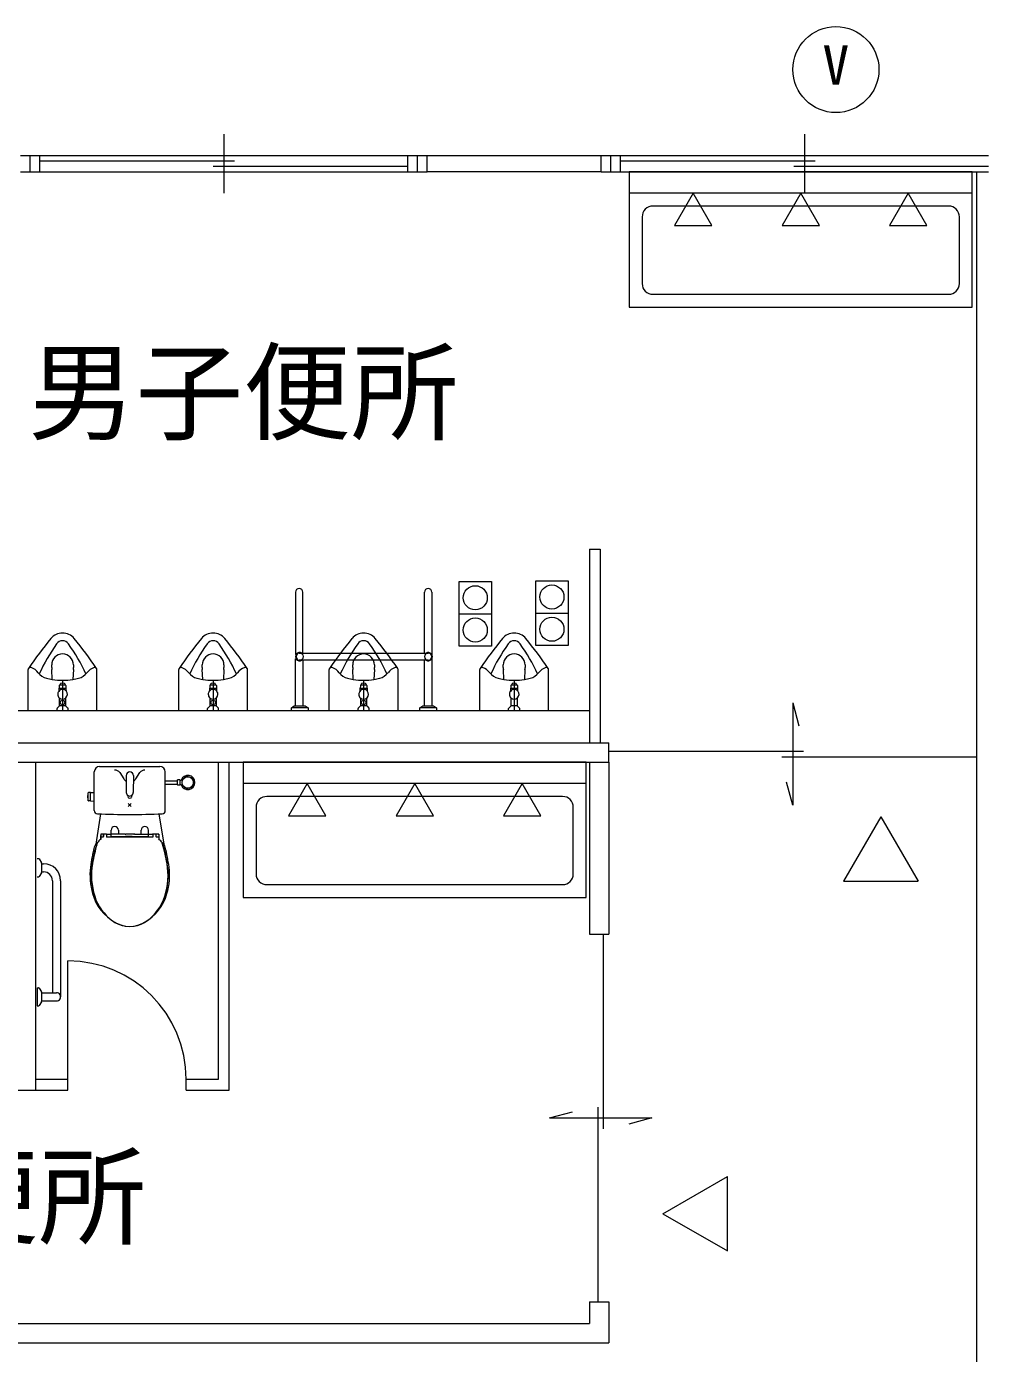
# Model space of a CAD drawing. Units: millimetres at full size, sheet at 1:100. Extents: x -84100 to 167013, y -59450 to 59350.
# Drawn here: x -50371 to -45926, y -21723 to -15553 of the extents above; entities that cross this region are included whole.
import ezdxf
from ezdxf.enums import TextEntityAlignment as Align

# ---------------------------------------------------------------- set-up
doc = ezdxf.new("R2010")
doc.units = ezdxf.units.MM
doc.header["$LTSCALE"] = 100
for name, color, linetype, lineweight in [('0-2_間仕切り', 5, 'Continuous', 9), ('0-4_通り芯', 3, 'Continuous', 9), ('0-7_作図線', 7, 'Continuous', 9), ('0-B_部屋面積', 4, 'Continuous', 9), ('3-1', 5, 'Continuous', 9), ('3-3', 4, 'Continuous', 9)]:
    doc.layers.add(name, color=color, linetype=linetype, lineweight=lineweight)
doc.layers.add('1-E', color=7, linetype='Continuous')
doc.styles.add('ＭＳ ゴシック', font='')
doc.styles.get('ＭＳ ゴシック').set_extended_font_data('MS Gothic')

msp = doc.modelspace()

# ---------------------------------------------------------------- linework, layer by layer
at = {"layer": '0-2_間仕切り'}
for p, q in [((-49453.5, -16053.3), (-49453.5, -16328.3)), ((-46753.5, -16053.3), (-46753.5, -16328.3)), ((-50308.5, -16153.3), (-48598.5, -16153.3)), ((-47608.5, -16153.3), (-45898.5, -16153.3)), ((-50308.5, -16178.3), (-49403.5, -16178.3)), ((-49503.5, -16203.3), (-48598.5, -16203.3)), ((-47608.5, -16178.3), (-46703.5, -16178.3)), ((-46803.5, -16203.3), (-45898.5, -16203.3)), ((-50308.5, -16228.3), (-48598.5, -16228.3)), ((-47608.5, -16228.3), (-45898.5, -16228.3)), ((-46808.5, -18698.3), (-46808.5, -19173.3)), ((-46808.5, -18698.3), (-46780.1, -18804.5)), ((-47663.5, -18923.3), (-46758.5, -18923.3)), ((-46858.5, -18948.3), (-45953.5, -18948.3)), ((-46808.5, -19173.3), (-46837, -19067.2)), ((-47688.5, -20678.3), (-47688.5, -19773.3)), ((-47938.5, -20628.3), (-47832.4, -20599.9)), ((-47713.5, -21483.3), (-47713.5, -20578.3)), ((-47938.5, -20628.3), (-47463.5, -20628.3)), ((-47463.5, -20628.3), (-47569.7, -20656.8))]:
    msp.add_line(p, q, dxfattribs=at)
at = {"layer": '0-4_通り芯'}
for p, q in [((-48508.5, -16153.3), (-47698.5, -16153.3)), ((-47698.5, -16228.3), (-48508.5, -16228.3)), ((-45953.5, -16228.3), (-45953.5, -25228.3)), ((-53853.5, -18883.3), (-47663.5, -18883.3)), ((-47663.5, -18973.3), (-47663.5, -18883.3)), ((-53853.5, -18973.3), (-47663.5, -18973.3)), ((-47753.5, -18973.3), (-47753.5, -19773.3)), ((-47663.5, -18973.3), (-47663.5, -19773.3)), ((-47753.5, -19773.3), (-47663.5, -19773.3)), ((-47753.5, -21483.3), (-47753.5, -21583.3)), ((-47753.5, -21483.3), (-47663.5, -21483.3)), ((-47663.5, -21483.3), (-47663.5, -21673.3)), ((-53853.5, -21583.3), (-47753.5, -21583.3)), ((-53853.5, -21673.3), (-47663.5, -21673.3))]:
    msp.add_line(p, q, dxfattribs=at)
at = {"layer": '0-7_作図線'}
for p, q in [((-50398.5, -16153.3), (-50308.5, -16153.3)), ((-50353.5, -16228.3), (-50353.5, -16153.3)), ((-50308.5, -16228.3), (-50308.5, -16153.3)), ((-48598.5, -16153.3), (-48508.5, -16153.3)), ((-48598.5, -16228.3), (-48598.5, -16153.3)), ((-48553.5, -16228.3), (-48553.5, -16153.3)), ((-48508.5, -16228.3), (-48508.5, -16153.3)), ((-47698.5, -16153.3), (-47608.5, -16153.3)), ((-47698.5, -16228.3), (-47698.5, -16153.3)), ((-47653.5, -16228.3), (-47653.5, -16153.3)), ((-47608.5, -16228.3), (-47608.5, -16153.3)), ((-50398.5, -16228.3), (-50308.5, -16228.3)), ((-48598.5, -16228.3), (-48508.5, -16228.3)), ((-47698.5, -16228.3), (-47608.5, -16228.3))]:
    msp.add_line(p, q, dxfattribs=at)
at = {"layer": '0-B_部屋面積'}
for p, q in [((-45973.5, -16228.3), (-47568.5, -16228.3)), ((-47568.5, -16228.3), (-47568.5, -16858.3)), ((-45973.5, -16858.3), (-45973.5, -16228.3)), ((-45973.5, -16328.3), (-47568.5, -16328.3)), ((-47271, -16328.3), (-47357.6, -16478.3)), ((-47184.4, -16478.3), (-47271, -16328.3)), ((-46771, -16328.3), (-46857.6, -16478.3)), ((-46684.4, -16478.3), (-46771, -16328.3)), ((-46271, -16328.3), (-46357.6, -16478.3)), ((-46184.4, -16478.3), (-46271, -16328.3)), ((-46083.5, -16388.3), (-47458.5, -16388.3)), ((-47508.5, -16438.3), (-47508.5, -16748.3)), ((-46033.5, -16748.3), (-46033.5, -16438.3)), ((-47357.6, -16478.3), (-47184.4, -16478.3)), ((-46857.6, -16478.3), (-46684.4, -16478.3)), ((-46357.6, -16478.3), (-46184.4, -16478.3)), ((-47458.5, -16798.3), (-46083.5, -16798.3)), ((-47568.5, -16858.3), (-45973.5, -16858.3)), ((-47753.5, -17983.3), (-47753.5, -18883.3)), ((-47753.5, -17983.3), (-47703.5, -17983.3)), ((-47703.5, -17983.3), (-47703.5, -18883.3)), ((-48359.3, -18134.3), (-48209.3, -18134.3)), ((-48359.3, -18434.4), (-48359.3, -18134.3)), ((-48209.3, -18134.3), (-48209.3, -18434.4)), ((-48002.9, -18130.8), (-47852.9, -18130.8)), ((-48002.9, -18430.8), (-48002.9, -18130.8)), ((-47852.9, -18130.8), (-47852.9, -18430.8)), ((-49120.5, -18183.3), (-49120.5, -18473.8)), ((-49086.5, -18466.3), (-49086.5, -18183.3)), ((-48520.5, -18466.3), (-48520.5, -18183.3)), ((-48486.5, -18183.3), (-48486.5, -18473.8)), ((-48359.3, -18284.3), (-48209.3, -18284.3)), ((-48002.9, -18280.8), (-47852.9, -18280.8)), ((-48209.3, -18434.4), (-48359.3, -18434.4)), ((-47852.9, -18430.8), (-48002.9, -18430.8)), ((-49120.5, -18711.3), (-49120.5, -18492.9)), ((-49103.5, -18466.3), (-48503.5, -18466.3)), ((-48503.5, -18500.3), (-49103.5, -18500.3)), ((-49086.5, -18500.3), (-49086.5, -18711.3)), ((-48520.5, -18711.3), (-48520.5, -18500.3)), ((-48486.5, -18492.9), (-48486.5, -18711.3)), ((-50363.5, -18733.3), (-50363.5, -18543.3)), ((-50254, -18533.4), (-50254, -18521.4)), ((-50251.5, -18589.5), (-50253.8, -18543.1)), ((-50153.3, -18543.1), (-50155.6, -18589.5)), ((-50153, -18521.4), (-50153, -18533.4)), ((-50043.5, -18733.3), (-50043.5, -18543.3)), ((-49663.5, -18733.3), (-49663.5, -18543.3)), ((-49554, -18533.4), (-49554, -18521.4)), ((-49551.5, -18589.5), (-49553.8, -18543.1)), ((-49453.3, -18543.1), (-49455.6, -18589.5)), ((-49453, -18521.4), (-49453, -18533.4)), ((-49343.5, -18733.3), (-49343.5, -18543.3)), ((-48963.5, -18733.3), (-48963.5, -18543.3)), ((-48854, -18533.4), (-48854, -18521.4)), ((-48851.5, -18589.5), (-48853.8, -18543.1)), ((-48753.3, -18543.1), (-48755.6, -18589.5)), ((-48753, -18521.4), (-48753, -18533.4)), ((-48643.5, -18733.3), (-48643.5, -18543.3)), ((-48263.5, -18733.3), (-48263.5, -18543.3)), ((-48154, -18533.4), (-48154, -18521.4)), ((-48151.5, -18589.5), (-48153.8, -18543.1)), ((-48053.3, -18543.1), (-48055.6, -18589.5)), ((-48053, -18521.4), (-48053, -18533.4)), ((-47943.5, -18733.3), (-47943.5, -18543.3)), ((-50219.3, -18638.5), (-50219.3, -18629.3)), ((-50219.3, -18629.3), (-50187.8, -18629.3)), ((-50218.8, -18617.3), (-50219, -18629.3)), ((-50213.5, -18615.3), (-50216.8, -18615.3)), ((-50213.5, -18615.3), (-50213.4, -18609.3)), ((-50190.2, -18615.3), (-50213.5, -18615.3)), ((-50203.5, -18593.3), (-50203.5, -18733.3)), ((-50193.7, -18609.3), (-50193.6, -18615.3)), ((-50188.2, -18617.3), (-50188, -18629.3)), ((-50187.8, -18629.3), (-50187.8, -18638.5)), ((-49519.3, -18638.5), (-49519.3, -18629.3)), ((-49519.3, -18629.3), (-49487.8, -18629.3)), ((-49518.8, -18617.3), (-49519, -18629.3)), ((-49513.5, -18615.3), (-49516.8, -18615.3)), ((-49513.5, -18615.3), (-49513.4, -18609.3)), ((-49490.2, -18615.3), (-49513.5, -18615.3)), ((-49503.5, -18593.3), (-49503.5, -18733.3)), ((-49493.7, -18609.3), (-49493.6, -18615.3)), ((-49488.2, -18617.3), (-49488, -18629.3)), ((-49487.8, -18629.3), (-49487.8, -18638.5)), ((-48819.3, -18638.5), (-48819.3, -18629.3)), ((-48819.3, -18629.3), (-48787.8, -18629.3)), ((-48818.8, -18617.3), (-48819, -18629.3)), ((-48813.5, -18615.3), (-48816.8, -18615.3)), ((-48813.5, -18615.3), (-48813.4, -18609.3)), ((-48790.2, -18615.3), (-48813.5, -18615.3)), ((-48803.5, -18593.3), (-48803.5, -18733.3)), ((-48793.7, -18609.3), (-48793.6, -18615.3)), ((-48788.2, -18617.3), (-48788, -18629.3)), ((-48787.8, -18629.3), (-48787.8, -18638.5)), ((-48119.3, -18638.5), (-48119.3, -18629.3)), ((-48119.3, -18629.3), (-48087.8, -18629.3)), ((-48118.8, -18617.3), (-48119, -18629.3)), ((-48113.5, -18615.3), (-48116.8, -18615.3)), ((-48113.5, -18615.3), (-48113.4, -18609.3)), ((-48090.2, -18615.3), (-48113.5, -18615.3)), ((-48103.5, -18593.3), (-48103.5, -18733.3)), ((-48093.7, -18609.3), (-48093.6, -18615.3)), ((-48088.2, -18617.3), (-48088, -18629.3)), ((-48087.8, -18629.3), (-48087.8, -18638.5)), ((-50217, -18712.3), (-50217, -18680)), ((-50190, -18680), (-50190, -18712.3)), ((-49517, -18712.3), (-49517, -18680)), ((-49490, -18680), (-49490, -18712.3)), ((-48817, -18712.3), (-48817, -18680)), ((-48790, -18680), (-48790, -18712.3)), ((-48117, -18712.3), (-48117, -18680)), ((-48090, -18680), (-48090, -18712.3)), ((-51278.5, -18733.3), (-47753.5, -18733.3)), ((-50229.3, -18733.3), (-50229.3, -18724.9)), ((-50219.2, -18712.8), (-50228.2, -18722.2)), ((-50188.9, -18712.3), (-50218.1, -18712.3)), ((-50187.8, -18712.8), (-50178.9, -18722.2)), ((-50177.8, -18733.3), (-50177.8, -18724.9)), ((-49529.3, -18733.3), (-49529.3, -18724.9)), ((-49519.2, -18712.8), (-49528.2, -18722.2)), ((-49488.9, -18712.3), (-49518.1, -18712.3)), ((-49487.8, -18712.8), (-49478.9, -18722.2)), ((-49477.8, -18733.3), (-49477.8, -18724.9)), ((-49139.7, -18721.3), (-49125.8, -18711.3)), ((-49139.7, -18733.3), (-49139.7, -18721.3)), ((-49061.7, -18721.3), (-49139.7, -18721.3)), ((-49125.8, -18711.3), (-49075.5, -18711.3)), ((-49075.5, -18711.3), (-49061.7, -18721.3)), ((-49061.7, -18721.3), (-49061.7, -18733.3)), ((-48829.3, -18733.3), (-48829.3, -18724.9)), ((-48819.2, -18712.8), (-48828.2, -18722.2)), ((-48788.9, -18712.3), (-48818.1, -18712.3)), ((-48787.8, -18712.8), (-48778.9, -18722.2)), ((-48777.8, -18733.3), (-48777.8, -18724.9)), ((-48542.5, -18721.3), (-48528.7, -18711.3)), ((-48464.5, -18721.3), (-48542.5, -18721.3)), ((-48542.5, -18733.3), (-48542.5, -18721.3)), ((-48528.7, -18711.3), (-48478.4, -18711.3)), ((-48478.4, -18711.3), (-48464.5, -18721.3)), ((-48464.5, -18721.3), (-48464.5, -18733.3)), ((-48129.3, -18733.3), (-48129.3, -18724.9)), ((-48119.2, -18712.8), (-48128.2, -18722.2)), ((-48088.9, -18712.3), (-48118.1, -18712.3)), ((-48087.8, -18712.8), (-48078.9, -18722.2)), ((-48077.8, -18733.3), (-48077.8, -18724.9)), ((-50328.5, -20498.3), (-50328.5, -18973.3)), ((-50031, -18994.3), (-49751, -18994.3)), ((-49478.5, -20448.3), (-49478.5, -18973.3)), ((-49428.5, -20498.3), (-49428.5, -18973.3)), ((-47768.5, -18973.3), (-49363.5, -18973.3)), ((-47768.5, -19603.3), (-47768.5, -18973.3)), ((-50056, -19198.6), (-50056, -19019.3)), ((-49937.7, -19022.3), (-49919, -19051.9)), ((-49908, -19036.5), (-49907, -19115.4)), ((-49874, -19036.5), (-49875, -19115.4)), ((-49863.1, -19051.9), (-49844.4, -19022.3)), ((-49726, -19198.6), (-49726, -19019.3)), ((-49726, -19061), (-49669, -19061)), ((-49669, -19057.4), (-49668.3, -19056.6)), ((-49669, -19079.4), (-49669, -19057.4)), ((-49657.8, -19056.6), (-49668.3, -19056.6)), ((-49657, -19057.4), (-49657.8, -19056.6)), ((-49657, -19079.4), (-49657, -19057.4)), ((-50084, -19153.1), (-50084, -19116.6)), ((-50074, -19115.6), (-50083, -19115.6)), ((-50074, -19154.1), (-50074, -19115.6)), ((-50073.7, -19115.3), (-50059.1, -19114.9)), ((-50058, -19115.9), (-50058, -19153.8)), ((-50058, -19118.8), (-50056, -19118.8)), ((-49726, -19075.6), (-49669, -19075.6)), ((-49669, -19079.4), (-49668.3, -19080.1)), ((-49657.8, -19080.1), (-49668.3, -19080.1)), ((-49657, -19079.4), (-49657.8, -19080.1)), ((-47768.5, -19073.3), (-49363.5, -19073.3)), ((-50074, -19154.1), (-50083, -19154.1)), ((-50073.7, -19154.3), (-50059.1, -19154.8)), ((-50058, -19150.8), (-50056, -19150.8)), ((-49898.1, -19166.3), (-49884, -19180.4)), ((-49898.1, -19180.4), (-49884, -19166.3)), ((-49303.5, -19183.3), (-49303.5, -19493.3)), ((-47878.5, -19133.3), (-49253.5, -19133.3)), ((-47828.5, -19493.3), (-47828.5, -19183.3)), ((-50026.5, -19214.3), (-50049.1, -19355.3)), ((-49755.5, -19214.3), (-49732.9, -19355.3)), ((-50025.5, -19309.3), (-50025.5, -19331.1)), ((-50013.7, -19308.3), (-50024.5, -19308.3)), ((-50013.7, -19308.3), (-50013.7, -19320.1)), ((-50013.5, -19320.3), (-50013.5, -19309.3)), ((-49999.5, -19308.3), (-50012.5, -19308.3)), ((-49998.5, -19309.3), (-49998.5, -19322.7)), ((-49998.3, -19322.7), (-49998.3, -19309.3)), ((-49997.3, -19308.3), (-49979.3, -19308.3)), ((-49978.3, -19309.3), (-49978.3, -19317.1)), ((-49978, -19318), (-49978, -19290.3)), ((-49914, -19308.3), (-49977, -19308.3)), ((-49944.1, -19303.3), (-49944.1, -19308.3)), ((-49944, -19290.3), (-49944, -19303.3)), ((-49872.4, -19309.3), (-49909.7, -19309.3)), ((-49868, -19308.3), (-49805, -19308.3)), ((-49838, -19303.3), (-49838, -19290.3)), ((-49837.9, -19308.3), (-49837.9, -19303.3)), ((-49804, -19318), (-49804, -19290.3)), ((-49803.8, -19317.1), (-49803.8, -19309.3)), ((-49802.8, -19308.3), (-49784.8, -19308.3)), ((-49783.8, -19309.3), (-49783.8, -19322.7)), ((-49783.5, -19309.3), (-49783.5, -19322.7)), ((-49769.5, -19308.3), (-49782.5, -19308.3)), ((-49768.5, -19320.3), (-49768.5, -19309.3)), ((-49768.3, -19320.1), (-49768.3, -19308.3)), ((-49757.5, -19308.3), (-49768.3, -19308.3)), ((-49756.5, -19309.3), (-49756.5, -19331.1)), ((-50015.5, -19322.3), (-50025.5, -19322.3)), ((-50015.7, -19322.1), (-50023.8, -19322.3)), ((-49998.3, -19322.7), (-49998.5, -19322.7)), ((-49921, -19322.7), (-49998.3, -19322.7)), ((-49976.2, -19319.1), (-49911, -19318.4)), ((-49911, -19318.4), (-49902, -19318.3)), ((-49902, -19318.3), (-49891, -19318.3)), ((-49891, -19318.3), (-49880, -19318.3)), ((-49880, -19318.3), (-49805.8, -19319.1)), ((-49783.8, -19322.7), (-49861, -19322.7)), ((-49783.5, -19322.7), (-49783.8, -19322.7)), ((-49756.5, -19322.3), (-49766.5, -19322.3)), ((-49758.2, -19322.3), (-49766.4, -19322.1)), ((-50321.4, -19422.5), (-50314.7, -19422.5)), ((-50312.1, -19424), (-50301.7, -19442.1)), ((-50301.7, -19488), (-50312.1, -19506)), ((-50301.4, -19443.1), (-50301.4, -19487)), ((-50301.4, -19446), (-50291.4, -19446)), ((-50301.4, -19484), (-50291.4, -19484)), ((-50321.4, -19507.5), (-50314.7, -19507.5)), ((-50250.4, -19525), (-50250.4, -20046)), ((-50212.4, -19525), (-50212.4, -20065)), ((-49253.5, -19543.3), (-47878.5, -19543.3)), ((-50178.5, -20498.3), (-50178.5, -19898.3)), ((-50321.4, -20022.5), (-50321.4, -20107.5)), ((-50321.4, -20022.5), (-50314.7, -20022.5)), ((-50312.1, -20024), (-50301.7, -20042.1)), ((-50301.4, -20043.1), (-50301.4, -20087)), ((-50301.4, -20046), (-50231.4, -20046)), ((-50321.4, -20107.5), (-50314.7, -20107.5)), ((-50301.7, -20088), (-50312.1, -20106)), ((-50301.4, -20084), (-50231.4, -20084)), ((-50328.5, -20448.3), (-50178.5, -20448.3)), ((-49628.5, -20498.3), (-49628.5, -20448.3)), ((-49628.5, -20448.3), (-49478.5, -20448.3)), ((-50528.5, -20498.3), (-50328.5, -20498.3)), ((-50328.5, -20498.3), (-50178.5, -20498.3)), ((-49628.5, -20498.3), (-49428.5, -20498.3))]:
    msp.add_line(p, q, dxfattribs=at)
for points in [[(-49363.5, -18973.3), (-49363.5, -19603.3), (-47768.5, -19603.3)], [(-49861, -19322.7), (-49862, -19322.7), (-49863.1, -19322.8), (-49864.4, -19322.8), (-49865.8, -19322.8), (-49867.4, -19322.8), (-49869.2, -19322.8), (-49871, -19322.8), (-49873.1, -19322.8), (-49875.2, -19322.8), (-49877.5, -19322.8), (-49880, -19322.8), (-49885.5, -19322.8), (-49891, -19322.8), (-49896.5, -19322.8), (-49902, -19322.8), (-49904.5, -19322.8), (-49906.8, -19322.8), (-49909, -19322.8), (-49911, -19322.8), (-49912.9, -19322.8), (-49914.6, -19322.8), (-49916.2, -19322.8), (-49917.6, -19322.8), (-49918.9, -19322.8), (-49920, -19322.7), (-49921, -19322.7)]]:
    msp.add_lwpolyline(points, dxfattribs=at)
for points in [[(-49066, -19073.3), (-49152.6, -19223.3), (-48979.4, -19223.3)], [(-48566, -19073.3), (-48652.6, -19223.3), (-48479.4, -19223.3)], [(-48066, -19073.3), (-48152.6, -19223.3), (-47979.4, -19223.3)]]:
    msp.add_lwpolyline(points, close=True, dxfattribs=at)
for centre, radius in [((-48284.3, -18209.4), 55.9), ((-47927.9, -18205.8), 55.9), ((-48284.3, -18359.4), 55.9), ((-47927.9, -18355.8), 55.9), ((-50203.5, -18696.3), 10.5), ((-49503.5, -18696.3), 10.5), ((-48803.5, -18696.3), 10.5), ((-49621, -19068.3), 26.2)]:
    msp.add_circle(centre, radius, dxfattribs=at)
for centre, radius, start, end in [((-47458.5, -16438.3), 50, 89.99998, 179.99998), ((-46083.5, -16438.3), 50, 0, 90), ((-47458.5, -16748.3), 50, 180, 270), ((-46083.5, -16748.3), 50, 270, 0), ((-49103.5, -18183.3), 17, 0, 180), ((-48503.5, -18183.3), 17, 0, 180), ((-50203.5, -18443.3), 70, 90, 140.62494), ((-50203.5, -18443.3), 70, 39.37451, 89.99998), ((-49503.5, -18443.3), 70, 90, 140.62494), ((-49503.5, -18443.3), 70, 39.37451, 89.99998), ((-48803.5, -18443.3), 70, 90, 140.62494), ((-48803.5, -18443.3), 70, 39.37451, 89.99998), ((-48103.5, -18443.3), 70, 90, 140.62494), ((-48103.5, -18443.3), 70, 39.37451, 89.99998), ((-48711.6, -19667.7), 2000, 140.62523, 145.59688), ((-49582.2, -18891.4), 800, 144.20224, 155.82793), ((-50203.5, -18443.3), 34, 35.80659, 144.19569), ((-50824.8, -18891.4), 800, 24.17198, 35.79781), ((-51695.4, -19667.7), 2000, 34.40306, 39.37474), ((-48011.6, -19667.7), 2000, 140.62523, 145.59688), ((-48882.2, -18891.4), 800, 144.20224, 155.82793), ((-49503.5, -18443.3), 34, 35.80659, 144.19569), ((-50124.8, -18891.4), 800, 24.17198, 35.79781), ((-50995.4, -19667.7), 2000, 34.40306, 39.37474), ((-47311.6, -19667.7), 2000, 140.62523, 145.59688), ((-48182.2, -18891.4), 800, 144.20224, 155.82793), ((-48803.5, -18443.3), 34, 35.80659, 144.19569), ((-49424.8, -18891.4), 800, 24.17198, 35.79781), ((-50295.4, -19667.7), 2000, 34.40306, 39.37474), ((-46611.6, -19667.7), 2000, 140.62523, 145.59688), ((-47482.2, -18891.4), 800, 144.20224, 155.82793), ((-48103.5, -18443.3), 34, 35.80659, 144.19569), ((-48724.8, -18891.4), 800, 24.17198, 35.79781), ((-49595.4, -19667.7), 2000, 34.40306, 39.37474), ((-50203.5, -18521.4), 50.5, 0, 180), ((-49503.5, -18521.4), 50.5, 0, 180), ((-49100.7, -18483.3), 19.5, 60.66786, 299.33208), ((-49100.7, -18483.3), 18.5, 66.76852, 293.23143), ((-49100.7, -18483.3), 17, 90, 270), ((-49100.7, -18483.3), 17, 270, 90), ((-48803.5, -18521.4), 50.5, 0, 180), ((-48503.5, -18483.3), 17, 90, 270), ((-48503.5, -18483.3), 19.5, 240.66786, 119.33208), ((-48503.5, -18483.3), 18.5, 246.76852, 113.23143), ((-48503.5, -18483.3), 17, 270, 90), ((-48103.5, -18521.4), 50.5, 0, 180), ((-50353.5, -18543.3), 10, 145.59378, 179.99998), ((-50353.5, -18543.3), 10, 69.8671, 145.59378), ((-50372.8, -18600.1), 70, 36.91147, 71.03622), ((-50260.9, -18516.1), 70, 216.91147, 255.5564), ((-50059, -18533.4), 195, 180, 182.85919), ((-50348, -18533.4), 195, 357.14078, 359.99998), ((-50146.1, -18516.1), 70, 284.44357, 323.08897), ((-50034.2, -18600.1), 70, 108.57469, 143.08801), ((-50053.5, -18543.3), 10, 34.40199, 107.40392), ((-50053.5, -18543.3), 10, 0, 34.40199), ((-49653.5, -18543.3), 10, 145.59378, 179.99998), ((-49653.5, -18543.3), 10, 69.8671, 145.59378), ((-49672.8, -18600.1), 70, 36.91147, 71.03622), ((-49560.9, -18516.1), 70, 216.91147, 255.5564), ((-49359, -18533.4), 195, 180, 182.85919), ((-49648, -18533.4), 195, 357.14078, 359.99998), ((-49446.1, -18516.1), 70, 284.44357, 323.08897), ((-49334.2, -18600.1), 70, 108.57469, 143.08801), ((-49353.5, -18543.3), 10, 34.40199, 107.40392), ((-49353.5, -18543.3), 10, 0, 34.40199), ((-48953.5, -18543.3), 10, 145.59378, 179.99998), ((-48953.5, -18543.3), 10, 69.8671, 145.59378), ((-48972.8, -18600.1), 70, 36.91147, 71.03622), ((-48860.9, -18516.1), 70, 216.91147, 255.5564), ((-48659, -18533.4), 195, 180, 182.85919), ((-48948, -18533.4), 195, 357.14078, 359.99998), ((-48746.2, -18516.1), 70, 284.44357, 323.08897), ((-48634.2, -18600.1), 70, 108.57469, 143.08801), ((-48653.5, -18543.3), 10, 34.40199, 107.40392), ((-48653.5, -18543.3), 10, 0, 34.40199), ((-48253.5, -18543.3), 10, 145.59378, 179.99998), ((-48253.5, -18543.3), 10, 69.8671, 145.59378), ((-48272.8, -18600.1), 70, 36.91147, 71.03622), ((-48160.9, -18516.1), 70, 216.91147, 255.5564), ((-47959, -18533.4), 195, 180, 182.85919), ((-48248, -18533.4), 195, 357.14078, 359.99998), ((-48046.1, -18516.1), 70, 284.44357, 323.08897), ((-47934.2, -18600.1), 70, 108.57469, 143.08801), ((-47953.5, -18543.3), 10, 34.40199, 107.40392), ((-47953.5, -18543.3), 10, 0, 34.40199), ((-50203.5, -18293.3), 300, 255.55676, 260.80411), ((-50203.5, -18293.3), 300, 260.80411, 279.19586), ((-50216.8, -18617.3), 2, 90.00084, 178.98007), ((-50211.4, -18609.4), 2, 90.57458, 178.90854), ((-50203.5, -19407.3), 800, 89.43719, 90.56279), ((-50195.7, -18609.4), 2, 1.09727, 89.44975), ((-50190.2, -18617.3), 2, 1.02563, 90.00082), ((-50203.5, -18293.3), 300, 279.19586, 284.44337), ((-49503.5, -18293.3), 300, 255.55676, 260.80411), ((-49503.5, -18293.3), 300, 260.80411, 279.19586), ((-49516.8, -18617.3), 2, 90.00084, 178.98007), ((-49511.4, -18609.4), 2, 90.57458, 178.90854), ((-49503.5, -19407.3), 800, 89.43719, 90.56279), ((-49495.7, -18609.4), 2, 1.09727, 89.44975), ((-49490.2, -18617.3), 2, 1.02563, 90.00082), ((-49503.5, -18293.3), 300, 279.19586, 284.44337), ((-48803.5, -18293.3), 300, 255.55676, 260.80411), ((-48803.5, -18293.3), 300, 260.80411, 279.19586), ((-48816.8, -18617.3), 2, 90.00084, 178.98007), ((-48811.4, -18609.4), 2, 90.57458, 178.90854), ((-48803.5, -19407.3), 800, 89.43719, 90.56279), ((-48795.7, -18609.4), 2, 1.09727, 89.44975), ((-48790.2, -18617.3), 2, 1.02563, 90.00082), ((-48803.5, -18293.3), 300, 279.19586, 284.44337), ((-48103.5, -18293.3), 300, 255.55676, 260.80411), ((-48103.5, -18293.3), 300, 260.80411, 279.19586), ((-48116.8, -18617.3), 2, 90.00084, 178.98007), ((-48111.4, -18609.4), 2, 90.57458, 178.90854), ((-48103.5, -19407.3), 800, 89.43719, 90.56279), ((-48095.7, -18609.4), 2, 1.09727, 89.44975), ((-48090.2, -18617.3), 2, 1.02563, 90.00082), ((-48103.5, -18293.3), 300, 279.19586, 284.44337), ((-50203.5, -18658.3), 22.5, 142.40083, 179.99998), ((-50203.5, -18658.3), 22.5, 180, 225.30931), ((-50229.3, -18638.5), 10, 322.40146, 359.99998), ((-50203.5, -18658.3), 22.5, 37.99333, 142.40082), ((-50203.5, -18658.3), 22.5, 225.30931, 314.70831), ((-50225, -18680), 8, 0, 44.8049), ((-50182, -18680), 8, 135.14561, 179.99998), ((-50177.8, -18638.5), 10, 179.99883, 216.49518), ((-50203.5, -18658.3), 22.5, 314.70831, 37.59897), ((-49503.5, -18658.3), 22.5, 142.40083, 179.99998), ((-49503.5, -18658.3), 22.5, 180, 225.30931), ((-49529.3, -18638.5), 10, 322.40146, 359.99998), ((-49503.5, -18658.3), 22.5, 37.99333, 142.40082), ((-49503.5, -18658.3), 22.5, 225.30931, 314.70831), ((-49525, -18680), 8, 0, 44.8049), ((-49482, -18680), 8, 135.14561, 179.99998), ((-49477.8, -18638.5), 10, 179.99883, 216.49518), ((-49503.5, -18658.3), 22.5, 314.70831, 37.59897), ((-48803.5, -18658.3), 22.5, 142.40083, 179.99998), ((-48803.5, -18658.3), 22.5, 180, 225.30931), ((-48829.3, -18638.5), 10, 322.40146, 359.99998), ((-48803.5, -18658.3), 22.5, 37.99333, 142.40082), ((-48803.5, -18658.3), 22.5, 225.30931, 314.70831), ((-48825, -18680), 8, 0, 44.8049), ((-48782, -18680), 8, 135.14561, 179.99998), ((-48777.8, -18638.5), 10, 179.99883, 216.49518), ((-48803.5, -18658.3), 22.5, 314.70831, 37.59897), ((-48103.5, -18658.3), 22.5, 142.40083, 179.99998), ((-48103.5, -18658.3), 22.5, 180, 225.30931), ((-48129.3, -18638.5), 10, 322.40146, 359.99998), ((-48103.5, -18658.3), 22.5, 37.99333, 142.40082), ((-48103.5, -18658.3), 22.5, 225.30931, 314.70831), ((-48125, -18680), 8, 0, 44.8049), ((-48082, -18680), 8, 135.14561, 179.99998), ((-48077.8, -18638.5), 10, 179.99883, 216.49518), ((-48103.5, -18658.3), 22.5, 314.70831, 37.59897), ((-50225.3, -18724.9), 4, 136.33138, 179.99998), ((-50218.1, -18713.8), 1.5, 90.00113, 136.33025), ((-50188.9, -18713.8), 1.5, 43.67128, 90.00111), ((-50181.8, -18724.9), 4, 0, 43.67299), ((-49525.3, -18724.9), 4, 136.33138, 179.99998), ((-49518.1, -18713.8), 1.5, 90.00113, 136.33025), ((-49488.9, -18713.8), 1.5, 43.67128, 90.00111), ((-49481.8, -18724.9), 4, 0, 43.67299), ((-48825.3, -18724.9), 4, 136.33138, 179.99998), ((-48818.1, -18713.8), 1.5, 90.00113, 136.33025), ((-48788.9, -18713.8), 1.5, 43.67128, 90.00111), ((-48781.8, -18724.9), 4, 0, 43.67299), ((-48125.3, -18724.9), 4, 136.33138, 179.99998), ((-48118.1, -18713.8), 1.5, 90.00113, 136.33025), ((-48088.9, -18713.8), 1.5, 43.67128, 90.00111), ((-48081.8, -18724.9), 4, 0, 43.67299), ((-50031, -19019.3), 25, 89.99998, 179.99998), ((-49751, -19019.3), 25, 0, 90), ((-49961.6, -19040.3), 30, 37, 89.99998), ((-49891, -19034.3), 33, 212.10172, 239.66943), ((-49891, -19036.3), 17, 89.99998, 180.72853), ((-49891, -19036.3), 17, 359.27145, 89.99998), ((-49891, -19034.3), 33, 300.33055, 327.89827), ((-49820.4, -19040.3), 30, 89.99998, 142.99998), ((-49657, -19038.1), 20, 269.99998, 320.0063), ((-49621, -19068.3), 33, 199.24683, 160.90129), ((-49621, -19068.3), 27, 220.14182, 140.00632), ((-50083, -19116.6), 1, 89.99998, 179.99998), ((-50073.7, -19115.6), 0.3, 91.78992, 179.99998), ((-50059, -19115.9), 1, 0, 91.78992), ((-49891, -19115.4), 16, 179.99998, 359.99998), ((-49657, -19098.6), 20, 40.14182, 89.99998), ((-50079.7, -19134.8), 8.3, 121.20303, 238.79697), ((-50083, -19153.1), 1, 179.99998, 269.99998), ((-50073.7, -19154), 0.3, 179.99998, 268.21007), ((-50059, -19153.8), 1, 268.21008, 359.99998), ((-49891, -19131.3), 10, 162.15671, 17.84326), ((-49253.5, -19183.3), 50, 89.99998, 179.99998), ((-47878.5, -19183.3), 50, 0, 90), ((-50041, -19198.6), 15, 180.00017, 267.12268), ((-49891, -16217.3), 3000, 267.11961, 269.99998), ((-49891, -16217.3), 3000, 269.99994, 272.88034), ((-49741, -19198.6), 15, 272.88129, 359.99998), ((-49997.8, -19322.3), 30, 157.4597, 200.2406), ((-50024.5, -19309.3), 1, 89.99998, 179.99998), ((-50012.5, -19309.3), 1, 89.99998, 179.99998), ((-49999.5, -19309.3), 1, 0, 90), ((-49997.3, -19309.3), 1, 89.99998, 179.99998), ((-49979.3, -19309.3), 1, 0, 90), ((-49961, -19290.3), 17, 0, 180), ((-49977, -19309.3), 1, 89.99998, 179.99998), ((-49914, -19313.3), 5, 64.15807, 89.99998), ((-49909.7, -19304.3), 5, 244.15807, 269.99998), ((-49872.4, -19304.3), 5, 269.99998, 295.8419), ((-49868, -19313.3), 5, 89.99998, 115.8419), ((-49821, -19290.3), 17, 0, 180), ((-49805, -19309.3), 1, 0, 90), ((-49802.8, -19309.3), 1, 89.99998, 179.99998), ((-49784.8, -19309.3), 1, 0, 90), ((-49782.5, -19309.3), 1, 89.99998, 179.99998), ((-49769.5, -19309.3), 1, 0, 90), ((-49757.5, -19309.3), 1, 0, 90), ((-49784.2, -19322.3), 30, 339.7594, 22.5403), ((-49280, -19562.7), 800, 166.01709, 172.73442), ((-49235.5, -19576.7), 840, 165.69839, 171.85594), ((-49216.8, -19591.8), 860, 163.98949, 170.25081), ((-50022.3, -19377.8), 35, 122.14215, 166.01707), ((-50015.5, -19377.8), 35, 145.92363, 165.69839), ((-50009.8, -19364.2), 35, 152.7403, 163.98952), ((-50009.8, -19364.2), 35, 119.48302, 152.74031), ((-50028.5, -19331.1), 3, 299.48302, 328.60765), ((-50028.5, -19331.1), 3, 328.60765, 359.99998), ((-50024.5, -19323.3), 1, 89.99998, 179.99998), ((-50015.7, -19320.1), 2, 271.70135, 359.99998), ((-50015.5, -19320.3), 2, 269.99998, 359.99998), ((-49976.3, -19317.1), 2, 179.99998, 208.955), ((-49976.3, -19317.1), 2, 208.95502, 270.97653), ((-49805.8, -19317.1), 2, 269.04622, 331.04497), ((-49805.8, -19317.1), 2, 331.04498, 359.99998), ((-49766.5, -19320.3), 2, 179.99998, 269.99998), ((-49766.3, -19320.1), 2, 179.99998, 268.29861), ((-49757.5, -19323.3), 1, 0, 90), ((-49753.5, -19331.1), 3, 179.99998, 211.39232), ((-49753.5, -19331.1), 3, 211.39233, 240.51697), ((-49772.2, -19364.2), 35, 27.25969, 60.51698), ((-49772.2, -19364.2), 35, 16.01048, 27.2597), ((-49759.7, -19377.8), 35, 13.98291, 57.85783), ((-50565.2, -19591.8), 860, 9.74918, 16.01047), ((-49766.5, -19377.8), 35, 14.30159, 34.07635), ((-50546.6, -19576.7), 840, 8.14404, 14.30159), ((-50502.1, -19562.7), 800, 7.26556, 13.98289), ((-50314.7, -19425.5), 3, 29.89899, 89.99998), ((-50303.4, -19443.1), 2, 0, 29.89999), ((-50303.4, -19487), 2, 330.09999, 359.99998), ((-50291.4, -19525), 79, 0, 90), ((-50291.4, -19525), 41, 0, 90), ((-49769, -19500.3), 307, 172.73442, 196.05719), ((-49769, -19500.3), 301, 171.85596, 198.78337), ((-49749, -19500.3), 320, 170.25082, 197.50175), ((-50013, -19500.3), 301, 341.21661, 8.14403), ((-50033, -19500.3), 320, 342.49823, 9.74916), ((-50013, -19500.3), 307, 343.94279, 7.26556), ((-49253.5, -19493.3), 50, 180, 270), ((-47878.5, -19493.3), 50, 270, 0), ((-50314.7, -19504.5), 3, 269.99998, 330.10098), ((-49845.9, -19522.5), 227, 196.05721, 239.91092), ((-49839.6, -19528.9), 225, 197.50175, 234.26297), ((-49936.1, -19522.5), 227, 300.08908, 343.94279), ((-49942.4, -19528.9), 225, 305.73701, 342.49823), ((-49891, -19600.3), 137, 234.263, 305.737), ((-49891, -19600.3), 137, 239.91093, 300.08907), ((-50178.5, -20448.3), 550, 0, 89.99998), ((-50314.7, -20025.5), 3, 29.89799, 89.99998), ((-50303.4, -20043.1), 2, 0, 29.89999), ((-50231.4, -20065), 19, 269.99998, 90.00035), ((-50314.7, -20104.5), 3, 269.99998, 330.10197), ((-50303.4, -20087), 2, 330.09999, 359.99998)]:
    msp.add_arc(centre, radius, start, end, dxfattribs=at)
at = {"layer": '3-1'}
for p, q in [((-46398.2, -19227.6), (-46571.4, -19527.6)), ((-46398.2, -19227.6), (-46225, -19527.6)), ((-46571.4, -19527.6), (-46225, -19527.6)), ((-47411.8, -21073.5), (-47111.8, -20900.3)), ((-47111.8, -21246.7), (-47111.8, -20900.3)), ((-47411.8, -21073.5), (-47111.8, -21246.7))]:
    msp.add_line(p, q, dxfattribs=at)
at = {"layer": '3-3'}
msp.add_circle((-46607.6, -15753.3), 200, dxfattribs=at)

# ---------------------------------------------------------------- texts
at = {"layer": '1-E', "style": 'ＭＳ ゴシック'}
for s, p in [('男子便所', (-50363.4, -17547)), ('女子便所', (-51816.3, -21287.5))]:
    msp.add_text(s, height=366.6, dxfattribs=at).set_placement(p, align=Align.BOTTOM_LEFT)
at = {"layer": '3-3', "style": 'ＭＳ ゴシック'}
msp.add_text('V', height=183.3, dxfattribs=at).set_placement((-46670.1, -15878.3), align=Align.BOTTOM_LEFT)

doc.saveas('drawing.dxf')
